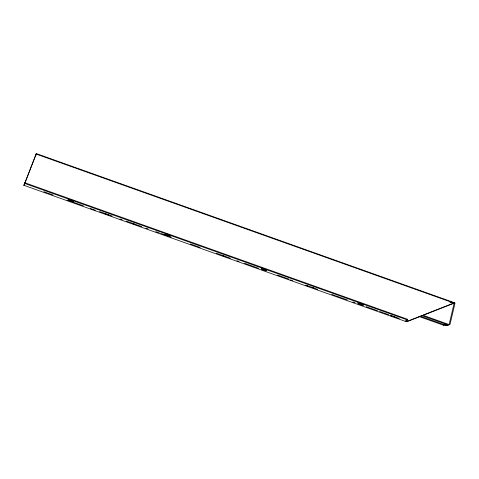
<?xml version="1.0" encoding="UTF-8"?>
<svg xmlns="http://www.w3.org/2000/svg" width="479" height="479" viewBox="0 0 479 479"><rect width="100%" height="100%" fill="white"/><g stroke="black" fill="none" stroke-linecap="round" stroke-linejoin="round"><path stroke-width="0.72" d="M23.95 185.427L24.669 182.715L407.539 319.277L407.072 321.259L405.665 320.756M35.596 156.358L36.35 153.514L24.255 184.625M36.338 153.597L455.044 302.944L450.038 324.265L447.572 325.504L444.644 324.499M24.207 184.696L24.669 182.715M407.539 319.277L406.611 319.649L406.144 321.643L23.968 185.325M24.698 183.613L23.974 185.409M24.944 182.978L36.087 154.214M419.029 316.493L443.476 325.217L444.278 324.738L448.266 325.025L422.179 315.721M406.557 321.786A1.359 0.455 -27.5 0 0 407.366 321.505L453.703 303.357L449.583 301.89M447.464 325.504L443.476 325.217M36.099 154.04L453.811 303.027L407.485 321.229L406.078 320.726M449.991 301.86L454.116 303.327L449.128 324.594L422.999 315.278M420.496 316.254L444.278 324.738M70.168 199.521L71.024 199.827M71.455 199.977L72.533 200.366M72.748 200.438L72.964 200.515A0.916 0.389 21 0 1 73.736 201.204M166.872 234.009L167.303 234.165M169.027 234.782L169.458 234.932A0.916 0.389 21 0 1 169.692 235.033M24.435 183.337L406.611 319.649M311.685 287.059L313.799 287.813M43.912 191.726L47.433 192.977M48.134 193.229L53.061 194.989M67.138 200.006L69.251 200.761M73.473 202.27L83.328 205.784M99.512 211.556L112.182 216.077M126.258 221.094L141.742 226.615M145.963 228.124L148.077 228.878M155.819 231.638L159.339 232.896M160.746 233.393L167.081 235.656M167.782 235.907L171.302 237.159M190.307 243.937L200.156 247.451M216.346 253.229L230.423 258.247M244.494 263.27L258.57 268.288M277.575 275.066L288.837 279.083M306.428 285.358L310.655 286.867M311.356 287.119L317.691 289.376M331.767 294.393L335.288 295.651M335.989 295.902L347.251 299.92M352.879 301.926L354.993 302.68M361.328 304.937L363.441 305.692M366.255 306.698L377.518 310.715M379.625 311.464L383.146 312.721M383.847 312.973L388.774 314.727M390.181 315.23L399.33 318.493M90.417 208.497L95.345 210.257M103.799 213.275L108.727 215.029M119.995 219.053L122.109 219.807M133.384 223.825L135.497 224.579M222.13 255.481L224.244 256.235M236.925 260.756L239.039 261.51M290.454 279.85L292.567 280.604M305.249 285.125L307.362 285.879M391.181 315.775L396.109 317.535M405.97 321.05L407.384 321.553M453.823 303.081A1.359 0.455 -27.5 0 1 454.637 302.8M358.136 302.494A0.916 0.389 21 0 0 358.819 303.297L362.262 304.524A0.916 0.389 21 0 0 363.22 304.416M68.593 199.521A0.916 0.389 21 0 0 69.341 200.048L72.784 201.276A0.916 0.389 21 0 0 73.55 201.36M261.803 268.024A0.916 0.389 21 0 0 261.6 268.39A0.916 0.389 21 0 0 262.324 268.881L265.773 270.108A0.916 0.389 21 0 0 266.587 270.18M165.117 233.986A0.916 0.389 21 0 0 165.836 234.465L169.279 235.692A0.916 0.389 21 0 0 170.177 235.411M72.724 201.138L69.281 199.911A0.916 0.389 21 0 0 68.329 199.982A0.916 0.389 21 0 0 69.102 200.665L72.551 201.898A0.916 0.389 21 0 0 73.497 201.827A0.916 0.389 21 0 0 72.724 201.138M169.219 235.554L165.77 234.327A0.916 0.389 21 0 0 164.824 234.399A0.916 0.389 21 0 0 165.596 235.081L169.039 236.315A0.916 0.389 21 0 0 169.991 236.243A0.916 0.389 21 0 0 169.219 235.554M265.713 269.97L262.264 268.743A0.916 0.389 21 0 0 261.312 268.815A0.916 0.389 21 0 0 262.085 269.503L265.534 270.731A0.916 0.389 21 0 0 266.486 270.659A0.916 0.389 21 0 0 265.713 269.97M362.202 304.387L358.759 303.159A0.916 0.389 21 0 0 357.807 303.231A0.916 0.389 21 0 0 358.579 303.92L362.028 305.147A0.916 0.389 21 0 0 362.974 305.075A0.916 0.389 21 0 0 362.202 304.387"/></g></svg>
